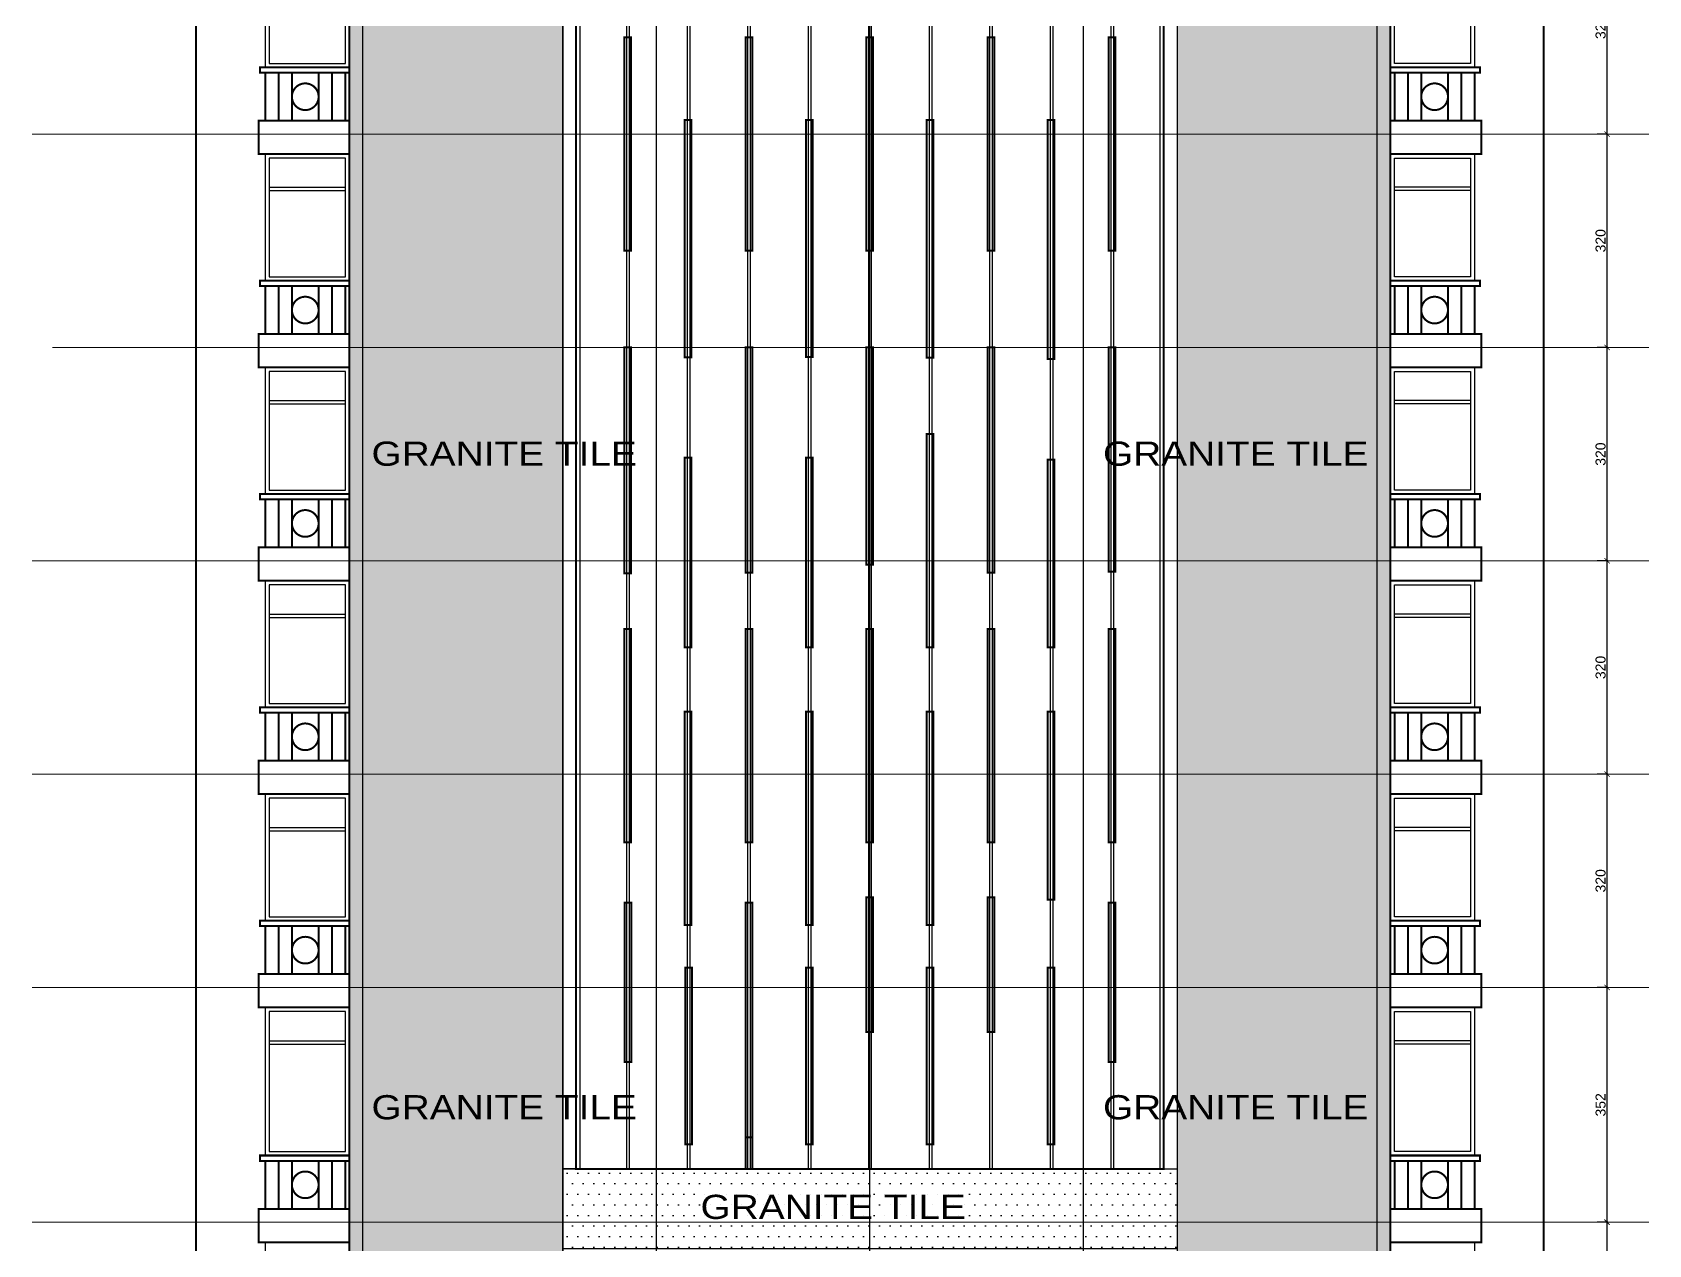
# Model space of a CAD drawing. Extents: x 250879 to 348495, y -51522 to -9360.
# Drawn here: x 306957 to 309381, y -48914 to -47096 of the extents above; entities that cross this region are included whole.
import ezdxf

# ---------------------------------------------------------------- set-up
doc = ezdxf.new("R2010")
doc.units = 0
doc.layers.get('0').update_dxf_attribs({"linetype": 'CONTINUOUS'})
doc.layers.get('DEFPOINTS').update_dxf_attribs({"color": 9, "linetype": 'CONTINUOUS'})
doc.layers.add('A-text function', color=30, linetype='CONTINUOUS', lineweight=20)
doc.layers.add('VIS', color=8, linetype='CONTINUOUS', lineweight=18)
for name, color, linetype in [('AXIS', 1, 'CONTINUOUS'), ('CURTAIN', 150, 'CONTINUOUS'), ('WALL', 7, 'CONTINUOUS')]:
    doc.layers.add(name, color=color, linetype=linetype)
doc.styles.add('ARIAL', font='BOD_CR.TTF', dxfattribs={"width": 1.2})
doc.styles.get("Standard").update_dxf_attribs({"font": 'sanss___.ttf', "height": 15})
doc.dimstyles.new('STANDARD$0', dxfattribs={"dimscale": 0, "dimtxt": 12, "dimasz": 8, "dimexe": 15, "dimexo": 0.0625, "dimgap": 2, "dimtad": 1, "dimdec": 0, "dimzin": 0, "dimdsep": 46, "dimtxsty": 'Standard', "dimblk1": 'ARCHTICK', "dimblk2": 'ARCHTICK', "dimsah": 1, "dimcen": 0.09, "dimdle": 15, "dimclrd": 3, "dimclre": 3, "dimclrt": 3, "dimazin": 0, "dimtfac": 1, "dimtdec": 0, "dimtofl": 0, "dimtmove": 1, "dimatfit": 3, "dimldrblk": 'ARCHTICK', "dimfxl": 1.0455, "dimfxlon": 1, "dimtolj": 1, "dimtzin": 0, "dimarcsym": 0})
pattern_1 = [(0, (19207.206, -20279.165), (7.9375, 15.875), [0, -15.875])]

# ---------------------------------------------------------------- blocks, each defined once
blk = doc.blocks.new('_ARCHTICK')
at = {"color": 0, "linetype": 'ByBlock', "const_width": 0.15}
blk.add_lwpolyline([(-0.5, -0.5), (0.5, 0.5)], dxfattribs=at)
blk = doc.blocks.new('*D2029')
at = {"layer": 'DEFPOINTS', "color": 0, "linetype": 'Continuous', "transparency": 16777216}
for p in [(309318.6, -48880.2), (309357.2, -48880.2), (309297.9, -49232.2)]:
    blk.add_point(p, dxfattribs=at)
at = {"layer": 'WALL', "color": 3, "linetype": 'Continuous', "lineweight": -2, "transparency": 16777216}
for p, q in [((309318.6, -49247.2), (309318.6, -48865.2)), ((309319.7, -48880.2), (309303.6, -48880.2)), ((309317.6, -49232.2), (309333.6, -49232.2))]:
    blk.add_line(p, q, dxfattribs=at)
at = {"layer": 'WALL', "color": 3, "linetype": 'Continuous', "lineweight": -2, "transparency": 16777216, "xscale": 8, "yscale": 8, "zscale": 8}
for p, rotation in [((309318.6, -48880.2), 90), ((309318.6, -49232.2), 270)]:
    blk.add_blockref('_ARCHTICK', p, dxfattribs=dict(at, rotation=rotation))
at = {"layer": 'WALL', "color": 3, "linetype": 'Continuous', "transparency": 16777216, "insert": (309308.9, -49056.2), "char_height": 15, "attachment_point": 5, "rotation": 90}
blk.add_mtext('\\A1;352', dxfattribs=at)
blk = doc.blocks.new('*D2030')
at = {"layer": 'DEFPOINTS', "color": 0, "linetype": 'Continuous', "transparency": 16777216}
for p in [(309318.6, -48528.2), (309357.2, -48528.2), (309357.2, -48880.2)]:
    blk.add_point(p, dxfattribs=at)
at = {"layer": 'WALL', "color": 3, "linetype": 'Continuous', "lineweight": -2, "transparency": 16777216}
for p, q in [((309319.7, -48528.2), (309303.6, -48528.2)), ((309318.6, -48895.2), (309318.6, -48513.2)), ((309319.7, -48880.2), (309303.6, -48880.2))]:
    blk.add_line(p, q, dxfattribs=at)
at = {"layer": 'WALL', "color": 3, "linetype": 'Continuous', "lineweight": -2, "transparency": 16777216, "xscale": 8, "yscale": 8, "zscale": 8}
for p, rotation in [((309318.6, -48528.2), 90), ((309318.6, -48880.2), 270)]:
    blk.add_blockref('_ARCHTICK', p, dxfattribs=dict(at, rotation=rotation))
at = {"layer": 'WALL', "color": 3, "linetype": 'Continuous', "transparency": 16777216, "insert": (309308.9, -48704.2), "char_height": 15, "attachment_point": 5, "rotation": 90}
blk.add_mtext('\\A1;352', dxfattribs=at)
blk = doc.blocks.new('*D2031')
at = {"layer": 'DEFPOINTS', "color": 0, "linetype": 'Continuous', "transparency": 16777216}
for p in [(309318.6, -48208.2), (309357.2, -48208.2), (309357.2, -48528.2)]:
    blk.add_point(p, dxfattribs=at)
at = {"layer": 'WALL', "color": 3, "linetype": 'Continuous', "lineweight": -2, "transparency": 16777216}
for p, q in [((309319.7, -48208.2), (309303.6, -48208.2)), ((309318.6, -48543.2), (309318.6, -48193.2)), ((309319.7, -48528.2), (309303.6, -48528.2))]:
    blk.add_line(p, q, dxfattribs=at)
at = {"layer": 'WALL', "color": 3, "linetype": 'Continuous', "lineweight": -2, "transparency": 16777216, "xscale": 8, "yscale": 8, "zscale": 8}
for p, rotation in [((309318.6, -48208.2), 90), ((309318.6, -48528.2), 270)]:
    blk.add_blockref('_ARCHTICK', p, dxfattribs=dict(at, rotation=rotation))
at = {"layer": 'WALL', "color": 3, "linetype": 'Continuous', "transparency": 16777216, "insert": (309308.9, -48368.2), "char_height": 15, "attachment_point": 5, "rotation": 90}
blk.add_mtext('\\A1;320', dxfattribs=at)
blk = doc.blocks.new('*D2032')
at = {"layer": 'DEFPOINTS', "color": 0, "linetype": 'Continuous', "transparency": 16777216}
for p in [(309318.6, -47568.2), (309357.2, -47568.2), (309357.2, -47888.2)]:
    blk.add_point(p, dxfattribs=at)
at = {"layer": 'WALL', "color": 3, "linetype": 'Continuous', "lineweight": -2, "transparency": 16777216}
for p, q in [((309318.6, -47903.2), (309318.6, -47553.2)), ((309319.7, -47568.2), (309303.6, -47568.2)), ((309319.7, -47888.2), (309303.6, -47888.2))]:
    blk.add_line(p, q, dxfattribs=at)
at = {"layer": 'WALL', "color": 3, "linetype": 'Continuous', "lineweight": -2, "transparency": 16777216, "xscale": 8, "yscale": 8, "zscale": 8}
for p, rotation in [((309318.6, -47568.2), 90), ((309318.6, -47888.2), 270)]:
    blk.add_blockref('_ARCHTICK', p, dxfattribs=dict(at, rotation=rotation))
at = {"layer": 'WALL', "color": 3, "linetype": 'Continuous', "transparency": 16777216, "insert": (309308.9, -47728.2), "char_height": 15, "attachment_point": 5, "rotation": 90}
blk.add_mtext('\\A1;320', dxfattribs=at)
blk = doc.blocks.new('*D2033')
at = {"layer": 'DEFPOINTS', "color": 0, "linetype": 'Continuous', "transparency": 16777216}
for p in [(309318.6, -47248.2), (309318.6, -47248.2), (309318.6, -47568.2)]:
    blk.add_point(p, dxfattribs=at)
at = {"layer": 'WALL', "color": 3, "linetype": 'Continuous', "lineweight": -2, "transparency": 16777216}
for p, q in [((309318.6, -47583.2), (309318.6, -47233.2)), ((309318.6, -47248.2), (309303.6, -47248.2)), ((309318.6, -47568.2), (309303.6, -47568.2))]:
    blk.add_line(p, q, dxfattribs=at)
at = {"layer": 'WALL', "color": 3, "linetype": 'Continuous', "lineweight": -2, "transparency": 16777216, "xscale": 8, "yscale": 8, "zscale": 8}
for p, rotation in [((309318.6, -47248.2), 90), ((309318.6, -47568.2), 270)]:
    blk.add_blockref('_ARCHTICK', p, dxfattribs=dict(at, rotation=rotation))
at = {"layer": 'WALL', "color": 3, "linetype": 'Continuous', "transparency": 16777216, "insert": (309308.9, -47408.2), "char_height": 15, "attachment_point": 5, "rotation": 90}
blk.add_mtext('\\A1;320', dxfattribs=at)
blk = doc.blocks.new('*D2034')
at = {"layer": 'DEFPOINTS', "color": 0, "linetype": 'Continuous', "transparency": 16777216}
for p in [(309318.6, -46928.2), (309318.6, -46928.2), (309318.6, -47248.2)]:
    blk.add_point(p, dxfattribs=at)
at = {"layer": 'WALL', "color": 3, "linetype": 'Continuous', "lineweight": -2, "transparency": 16777216}
for p, q in [((309318.6, -46928.2), (309303.6, -46928.2)), ((309318.6, -47263.2), (309318.6, -46913.2)), ((309318.6, -47248.2), (309303.6, -47248.2))]:
    blk.add_line(p, q, dxfattribs=at)
at = {"layer": 'WALL', "color": 3, "linetype": 'Continuous', "lineweight": -2, "transparency": 16777216, "xscale": 8, "yscale": 8, "zscale": 8}
for p, rotation in [((309318.6, -46928.2), 90), ((309318.6, -47248.2), 270)]:
    blk.add_blockref('_ARCHTICK', p, dxfattribs=dict(at, rotation=rotation))
at = {"layer": 'WALL', "color": 3, "linetype": 'Continuous', "transparency": 16777216, "insert": (309308.9, -47088.2), "char_height": 15, "attachment_point": 5, "rotation": 90}
blk.add_mtext('\\A1;320', dxfattribs=at)
blk = doc.blocks.new('*D2037')
at = {"layer": 'DEFPOINTS', "color": 0, "linetype": 'Continuous', "transparency": 16777216}
for p in [(309318.6, -47888.2), (309318.6, -47888.2), (309318.6, -48208.2)]:
    blk.add_point(p, dxfattribs=at)
at = {"layer": 'WALL', "color": 3, "linetype": 'Continuous', "lineweight": -2, "transparency": 16777216}
for p, q in [((309318.6, -48223.2), (309318.6, -47873.2)), ((309318.6, -47888.2), (309303.6, -47888.2)), ((309318.6, -48208.2), (309303.6, -48208.2))]:
    blk.add_line(p, q, dxfattribs=at)
at = {"layer": 'WALL', "color": 3, "linetype": 'Continuous', "lineweight": -2, "transparency": 16777216, "xscale": 8, "yscale": 8, "zscale": 8}
for p, rotation in [((309318.6, -47888.2), 90), ((309318.6, -48208.2), 270)]:
    blk.add_blockref('_ARCHTICK', p, dxfattribs=dict(at, rotation=rotation))
at = {"layer": 'WALL', "color": 3, "linetype": 'Continuous', "transparency": 16777216, "insert": (309308.9, -48048.2), "char_height": 15, "attachment_point": 5, "rotation": 90}
blk.add_mtext('\\A1;320', dxfattribs=at)

msp = doc.modelspace()

# ---------------------------------------------------------------- hatches: boundary and pattern name
at = {"layer": 'WALL', "linetype": 'Continuous'}
h = msp.add_hatch(dxfattribs=at)
h.set_pattern_fill('DOTS', color=30, scale=10, style=0)
h.set_pattern_definition(pattern_1)
h.paths.add_polyline_path([(308993.71703, -49262.17295), (307432.44435, -49262.17295), (307432.44435, -46188.17295), (308993.71703, -46188.17295)])
h.paths.add_polyline_path([(307752.44435, -46328.17295), (308673.71703, -46328.17295), (308673.71703, -49172.17295), (307752.44435, -49172.17295)], flags=16)
h = msp.add_hatch(dxfattribs=at)
h.set_pattern_fill('DOTS', color=30, scale=10, style=0)
h.set_pattern_definition(pattern_1)
h.paths.add_polyline_path([(307752.44435, -48800.17295), (308673.71703, -48800.17295), (308673.71703, -48920.17295), (307752.44435, -48920.17295)])

# ---------------------------------------------------------------- linework, layer by layer
at = {"layer": 'AXIS'}
for p, q in [((307452.44435, -50119.04656), (307452.44435, -45720.35712)), ((307892.92123, -50119.04656), (307892.92123, -45720.35712)), ((308213.08069, -50119.04656), (308213.08069, -45720.35712)), ((308533.24015, -50119.04656), (308533.24015, -45720.35712)), ((308973.71703, -50119.04656), (308973.71703, -45720.35712))]:
    msp.add_line(p, q, dxfattribs=at)
at = {"layer": 'CURTAIN', "linetype": 'Continuous'}
for p, q in [((307848.0108, -46644.17295), (307848.0108, -48800.17295)), ((307852.0108, -46644.17295), (307852.0108, -48800.17295)), ((307938.81655, -46644.17295), (307938.81655, -48800.17295)), ((307942.81655, -46644.17295), (307942.81655, -48800.17295)), ((308029.62229, -46644.17295), (308029.62229, -48800.17295)), ((308033.62229, -46644.17295), (308033.62229, -48800.17295)), ((308120.42803, -46644.17295), (308120.42803, -48800.17295)), ((308124.42803, -46644.17295), (308124.42803, -48800.17295)), ((308210.92761, -46644.17295), (308210.92761, -48800.17295)), ((308214.92761, -46644.17295), (308214.92761, -48800.17295)), ((308301.73335, -46644.17295), (308301.73335, -48800.17295)), ((308305.73335, -46644.17295), (308305.73335, -48800.17295)), ((308392.53909, -46644.17295), (308392.53909, -48800.17295)), ((308396.53909, -46644.17295), (308396.53909, -48800.17295)), ((308483.34484, -46644.17295), (308483.34484, -48800.17295)), ((308487.34484, -46644.17295), (308487.34484, -48800.17295)), ((308574.15058, -46644.17295), (308574.15058, -48800.17295)), ((308578.15058, -46644.17295), (308578.15058, -48800.17295)), ((307312.21641, -47328.01555), (307426.44435, -47328.01555)), ((307312.21641, -47333.01555), (307426.44435, -47333.01555)), ((309113.94497, -47328.01555), (308999.71703, -47328.01555)), ((309113.94497, -47333.01555), (308999.71703, -47333.01555)), ((307312.21641, -47648.01555), (307426.44435, -47648.01555)), ((307312.21641, -47653.01555), (307426.44435, -47653.01555)), ((309113.94497, -47648.01555), (308999.71703, -47648.01555)), ((309113.94497, -47653.01555), (308999.71703, -47653.01555)), ((307312.21641, -47968.01555), (307426.44435, -47968.01555)), ((307312.21641, -47973.01555), (307426.44435, -47973.01555)), ((309113.94497, -47968.01555), (308999.71703, -47968.01555)), ((309113.94497, -47973.01555), (308999.71703, -47973.01555)), ((307312.21641, -48288.01555), (307426.44435, -48288.01555)), ((309113.94497, -48288.01555), (308999.71703, -48288.01555)), ((307312.21641, -48293.01555), (307426.44435, -48293.01555)), ((309113.94497, -48293.01555), (308999.71703, -48293.01555)), ((307312.21641, -48608.01555), (307426.44435, -48608.01555)), ((307312.21641, -48613.01555), (307426.44435, -48613.01555)), ((309113.94497, -48608.01555), (308999.71703, -48608.01555)), ((309113.94497, -48613.01555), (308999.71703, -48613.01555))]:
    msp.add_line(p, q, dxfattribs=at)
msp.add_lwpolyline([(307778.44435, -48800.17295), (307778.44435, -46644.17295), (308647.71703, -46644.17295), (308647.71703, -48800.17295)], dxfattribs=at)
for points in [[(307426.44435, -46964.17295), (307312.21641, -46964.17295), (307312.21641, -47142.17295), (307426.44435, -47142.17295)], [(308999.71703, -46964.17295), (309113.94497, -46964.17295), (309113.94497, -47142.17295), (308999.71703, -47142.17295)], [(307426.44435, -47284.17295), (307312.21641, -47284.17295), (307312.21641, -47462.17295), (307426.44435, -47462.17295)], [(308999.71703, -47284.17295), (309113.94497, -47284.17295), (309113.94497, -47462.17295), (308999.71703, -47462.17295)], [(307426.44435, -47604.17295), (307312.21641, -47604.17295), (307312.21641, -47782.17295), (307426.44435, -47782.17295)], [(308999.71703, -47604.17295), (309113.94497, -47604.17295), (309113.94497, -47782.17295), (308999.71703, -47782.17295)], [(307426.44435, -47924.17295), (307312.21641, -47924.17295), (307312.21641, -48102.17295), (307426.44435, -48102.17295)], [(308999.71703, -47924.17295), (309113.94497, -47924.17295), (309113.94497, -48102.17295), (308999.71703, -48102.17295)], [(307426.44435, -48244.17295), (307312.21641, -48244.17295), (307312.21641, -48422.17295), (307426.44435, -48422.17295)], [(308999.71703, -48244.17295), (309113.94497, -48244.17295), (309113.94497, -48422.17295), (308999.71703, -48422.17295)], [(307426.44435, -48564.17295), (307312.21641, -48564.17295), (307312.21641, -48774.17295), (307426.44435, -48774.17295)], [(308999.71703, -48564.17295), (309113.94497, -48564.17295), (309113.94497, -48774.17295), (308999.71703, -48774.17295)]]:
    msp.add_lwpolyline(points, close=True, dxfattribs=at)
at = {"layer": 'VIS', "ltscale": 0.0001}
for p, q in [((307202.44435, -47554.25892), (307202.44435, -46188.17295)), ((309223.71703, -47554.25892), (309223.71703, -46188.17295)), ((306956.86383, -47248.17295), (309380.97506, -47248.17295)), ((309380.97506, -47568.17295), (306987.03387, -47568.17295)), ((306956.86383, -47888.17295), (309380.97506, -47888.17295)), ((306956.86383, -47888.17295), (309380.97506, -47888.17295)), ((306956.86383, -48208.17295), (309380.97506, -48208.17295)), ((306956.86383, -48528.17295), (309380.97506, -48528.17295)), ((306956.86383, -48880.17295), (309380.97506, -48880.17295))]:
    msp.add_line(p, q, dxfattribs=at)
at = {"layer": 'WALL', "color": 30, "linetype": 'Continuous'}
for p, q in [((307752.44435, -46188.17295), (307752.44435, -49262.17295)), ((308673.71703, -46188.17295), (308673.71703, -49262.17295))]:
    msp.add_line(p, q, dxfattribs=at)
at = {"layer": 'WALL', "linetype": 'Continuous'}
for p, q in [((307432.44435, -47278.17295), (307306.21641, -47278.17295)), ((308993.71703, -47278.17295), (309119.94497, -47278.17295)), ((307432.44435, -47598.17295), (307306.21641, -47598.17295)), ((308993.71703, -47598.17295), (309119.94497, -47598.17295)), ((307432.44435, -47918.17295), (307306.21641, -47918.17295)), ((308993.71703, -47918.17295), (309119.94497, -47918.17295)), ((307432.44435, -48238.17295), (307306.21641, -48238.17295)), ((308993.71703, -48238.17295), (309119.94497, -48238.17295)), ((307432.44435, -48558.17295), (307306.21641, -48558.17295)), ((308993.71703, -48558.17295), (309119.94497, -48558.17295)), ((307772.44435, -48800.17295), (307752.44435, -48800.17295)), ((307432.44435, -48910.17295), (307306.21641, -48910.17295)), ((308993.71703, -48910.17295), (309119.94497, -48910.17295))]:
    msp.add_line(p, q, dxfattribs=at)
at = {"layer": 'WALL', "linetype": 'Continuous', "const_width": 3}
for points in [[(307437.60894, -46188.17295), (307202.44435, -46188.17295), (307202.44435, -49262.17295), (307437.60894, -49262.17295)], [(308213.08069, -46188.17295), (307432.44435, -46188.17295), (307432.44435, -49262.17295), (308213.08069, -49262.17295)], [(308213.08069, -46188.17295), (308993.71703, -46188.17295), (308993.71703, -49262.17295), (308213.08069, -49262.17295)], [(308988.55245, -46188.17295), (309223.71703, -46188.17295), (309223.71703, -49262.17295), (308988.55245, -49262.17295)], [(308653.71703, -46638.17295), (308653.71703, -48800.17295), (307772.44435, -48800.17295), (307772.44435, -46638.17295)], [(307854.90848, -47102.97773), (307854.90848, -47422.97773), (307844.90848, -47422.97773), (307844.90848, -47102.97773), (307854.90848, -47102.97773)], [(308036.51997, -47102.97773), (308036.51997, -47422.97773), (308026.51997, -47422.97773), (308026.51997, -47102.97773), (308036.51997, -47102.97773)], [(308217.82528, -47102.97773), (308217.82528, -47422.97773), (308207.82528, -47422.97773), (308207.82528, -47102.97773), (308217.82528, -47102.97773)], [(308399.43677, -47102.97773), (308399.43677, -47422.97773), (308389.43677, -47422.97773), (308389.43677, -47102.97773), (308399.43677, -47102.97773)], [(308581.04826, -47102.97773), (308581.04826, -47422.97773), (308571.04826, -47422.97773), (308571.04826, -47102.97773), (308581.04826, -47102.97773)], [(307306.21641, -47148.17295), (307432.44435, -47148.17295)], [(309119.94497, -47148.17295), (308993.71703, -47148.17295)], [(307306.21641, -47156.17295), (307306.21641, -47228.17295)], [(307306.21641, -47228.17295), (307306.21641, -47156.17295)], [(307306.21641, -47156.17295), (307306.21641, -47228.17295)], [(307306.21641, -47156.17295), (307306.21641, -47228.17295)], [(307306.21641, -47156.17295), (307432.44435, -47156.17295)], [(309119.94497, -47156.17295), (308993.71703, -47156.17295)], [(309119.94497, -47156.17295), (309119.94497, -47228.17295)], [(309119.94497, -47228.17295), (309119.94497, -47156.17295)], [(309119.94497, -47156.17295), (309119.94497, -47228.17295)], [(309119.94497, -47156.17295), (309119.94497, -47228.17295)], [(307306.21641, -47278.17295), (307296.21641, -47278.17295), (307296.21641, -47228.17295), (307432.44435, -47228.17295)], [(307945.32711, -47226.97773), (307945.32711, -47582.81734), (307935.32711, -47582.81734), (307935.32711, -47226.97773), (307945.32711, -47226.97773)], [(308126.9386, -47226.97773), (308126.9386, -47582.77715), (308116.9386, -47582.77715), (308116.9386, -47226.97773), (308126.9386, -47226.97773)], [(308308.24392, -47226.97773), (308308.24392, -47583.61713), (308298.24392, -47583.61713), (308298.24392, -47226.97773), (308308.24392, -47226.97773)], [(308489.8554, -47226.97773), (308489.8554, -47585.62723), (308479.8554, -47585.62723), (308479.8554, -47226.97773), (308489.8554, -47226.97773)], [(309119.94497, -47278.17295), (309129.94497, -47278.17295), (309129.94497, -47228.17295), (308993.71703, -47228.17295)], [(307432.44435, -47278.17295), (307296.21641, -47278.17295)], [(308993.71703, -47278.17295), (309129.94497, -47278.17295)], [(307306.21641, -47468.17295), (307432.44435, -47468.17295)], [(307306.21641, -47476.17295), (307306.21641, -47548.17295)], [(307306.21641, -47548.17295), (307306.21641, -47476.17295)], [(307306.21641, -47476.17295), (307306.21641, -47548.17295)], [(307306.21641, -47476.17295), (307306.21641, -47548.17295)], [(307306.21641, -47476.17295), (307432.44435, -47476.17295)], [(309119.94497, -47468.17295), (308993.71703, -47468.17295)], [(309119.94497, -47476.17295), (308993.71703, -47476.17295)], [(309119.94497, -47476.17295), (309119.94497, -47548.17295)], [(309119.94497, -47548.17295), (309119.94497, -47476.17295)], [(309119.94497, -47476.17295), (309119.94497, -47548.17295)], [(309119.94497, -47476.17295), (309119.94497, -47548.17295)], [(307306.21641, -47598.17295), (307296.21641, -47598.17295), (307296.21641, -47548.17295), (307432.44435, -47548.17295)], [(309119.94497, -47598.17295), (309129.94497, -47598.17295), (309129.94497, -47548.17295), (308993.71703, -47548.17295)], [(307854.90848, -47568.17295), (307854.90848, -47906.9012), (307844.90848, -47906.9012), (307844.90848, -47568.17295), (307854.90848, -47568.17295)], [(308036.51997, -47568.17295), (308036.51997, -47906.06122), (308026.51997, -47906.06122), (308026.51997, -47568.17295), (308036.51997, -47568.17295)], [(308217.82528, -47568.17295), (308217.82528, -47893.79507), (308207.82528, -47893.79507), (308207.82528, -47568.17295), (308217.82528, -47568.17295)], [(308399.43677, -47568.17295), (308399.43677, -47906.08533), (308389.43677, -47906.08533), (308389.43677, -47568.17295), (308399.43677, -47568.17295)], [(308581.04826, -47568.17295), (308581.04826, -47904.26987), (308571.04826, -47904.26987), (308571.04826, -47568.17295), (308581.04826, -47568.17295)], [(307432.44435, -47598.17295), (307296.21641, -47598.17295)], [(308993.71703, -47598.17295), (309129.94497, -47598.17295)], [(308308.24392, -47697.79507), (308308.24392, -48017.79507), (308298.24392, -48017.79507), (308298.24392, -47697.79507), (308308.24392, -47697.79507)], [(307945.32711, -47733.63468), (307945.32711, -48017.79507), (307935.32711, -48017.79507), (307935.32711, -47733.63468), (307945.32711, -47733.63468)], [(308126.9386, -47733.59449), (308126.9386, -48017.79507), (308116.9386, -48017.79507), (308116.9386, -47733.59449), (308126.9386, -47733.59449)], [(308489.8554, -47736.44457), (308489.8554, -48017.79507), (308479.8554, -48017.79507), (308479.8554, -47736.44457), (308489.8554, -47736.44457)], [(307306.21641, -47788.17295), (307432.44435, -47788.17295)], [(307306.21641, -47796.17295), (307306.21641, -47868.17295)], [(307306.21641, -47868.17295), (307306.21641, -47796.17295)], [(307306.21641, -47796.17295), (307306.21641, -47868.17295)], [(307306.21641, -47796.17295), (307306.21641, -47868.17295)], [(307306.21641, -47796.17295), (307432.44435, -47796.17295)], [(309119.94497, -47788.17295), (308993.71703, -47788.17295)], [(309119.94497, -47796.17295), (308993.71703, -47796.17295)], [(309119.94497, -47796.17295), (309119.94497, -47868.17295)], [(309119.94497, -47868.17295), (309119.94497, -47796.17295)], [(309119.94497, -47796.17295), (309119.94497, -47868.17295)], [(309119.94497, -47796.17295), (309119.94497, -47868.17295)], [(307306.21641, -47918.17295), (307296.21641, -47918.17295), (307296.21641, -47868.17295), (307432.44435, -47868.17295)], [(309119.94497, -47918.17295), (309129.94497, -47918.17295), (309129.94497, -47868.17295), (308993.71703, -47868.17295)], [(307432.44435, -47918.17295), (307296.21641, -47918.17295)], [(308993.71703, -47918.17295), (309129.94497, -47918.17295)], [(307854.90848, -47990.26387), (307854.90848, -48310.26387), (307844.90848, -48310.26387), (307844.90848, -47990.26387), (307854.90848, -47990.26387)], [(308036.51997, -47990.26387), (308036.51997, -48310.26387), (308026.51997, -48310.26387), (308026.51997, -47990.26387), (308036.51997, -47990.26387)], [(308217.82528, -47990.26387), (308217.82528, -48310.26387), (308207.82528, -48310.26387), (308207.82528, -47990.26387), (308217.82528, -47990.26387)], [(308399.43677, -47990.26387), (308399.43677, -48310.26387), (308389.43677, -48310.26387), (308389.43677, -47990.26387), (308399.43677, -47990.26387)], [(308581.04826, -47990.26387), (308581.04826, -48310.26387), (308571.04826, -48310.26387), (308571.04826, -47990.26387), (308581.04826, -47990.26387)], [(307306.21641, -48108.17295), (307432.44435, -48108.17295)], [(307306.21641, -48116.17295), (307306.21641, -48188.17295)], [(307306.21641, -48188.17295), (307306.21641, -48116.17295)], [(307306.21641, -48116.17295), (307306.21641, -48188.17295)], [(307306.21641, -48116.17295), (307306.21641, -48188.17295)], [(307306.21641, -48116.17295), (307432.44435, -48116.17295)], [(307945.32711, -48114.26387), (307945.32711, -48434.26387), (307935.32711, -48434.26387), (307935.32711, -48114.26387), (307945.32711, -48114.26387)], [(308126.9386, -48114.26387), (308126.9386, -48434.26387), (308116.9386, -48434.26387), (308116.9386, -48114.26387), (308126.9386, -48114.26387)], [(308308.24392, -48114.26387), (308308.24392, -48434.26387), (308298.24392, -48434.26387), (308298.24392, -48114.26387), (308308.24392, -48114.26387)], [(308489.8554, -48114.26387), (308489.8554, -48396.26488), (308479.8554, -48396.26488), (308479.8554, -48114.26387), (308489.8554, -48114.26387)], [(309119.94497, -48108.17295), (308993.71703, -48108.17295)], [(309119.94497, -48116.17295), (308993.71703, -48116.17295)], [(309119.94497, -48116.17295), (309119.94497, -48188.17295)], [(309119.94497, -48188.17295), (309119.94497, -48116.17295)], [(309119.94497, -48116.17295), (309119.94497, -48188.17295)], [(309119.94497, -48116.17295), (309119.94497, -48188.17295)], [(307306.21641, -48238.17295), (307296.21641, -48238.17295), (307296.21641, -48188.17295), (307432.44435, -48188.17295)], [(309119.94497, -48238.17295), (309129.94497, -48238.17295), (309129.94497, -48188.17295), (308993.71703, -48188.17295)], [(307432.44435, -48238.17295), (307296.21641, -48238.17295)], [(308993.71703, -48238.17295), (309129.94497, -48238.17295)], [(307845.11313, -48400.9685), (307845.11313, -48640.15168), (307855.11313, -48640.15168), (307855.11313, -48400.9685), (307845.11313, -48400.9685)], [(308036.51997, -48400.9685), (308036.51997, -48752.9685), (308026.51997, -48752.9685), (308026.51997, -48400.9685), (308036.51997, -48400.9685)], [(308217.82528, -48393.00216), (308217.82528, -48595.07743), (308207.82528, -48595.07743), (308207.82528, -48393.00216), (308217.82528, -48393.00216)], [(308399.43677, -48393.00216), (308399.43677, -48595.07743), (308389.43677, -48595.07743), (308389.43677, -48393.00216), (308399.43677, -48393.00216)], [(308581.04826, -48400.9685), (308581.04826, -48640.15168), (308571.04826, -48640.15168), (308571.04826, -48400.9685), (308581.04826, -48400.9685)], [(307306.21641, -48428.17295), (307432.44435, -48428.17295)], [(309119.94497, -48428.17295), (308993.71703, -48428.17295)], [(307306.21641, -48436.17295), (307306.21641, -48508.17295)], [(307306.21641, -48508.17295), (307306.21641, -48436.17295)], [(307306.21641, -48436.17295), (307306.21641, -48508.17295)], [(307306.21641, -48436.17295), (307306.21641, -48508.17295)], [(307306.21641, -48436.17295), (307432.44435, -48436.17295)], [(309119.94497, -48436.17295), (308993.71703, -48436.17295)], [(309119.94497, -48436.17295), (309119.94497, -48508.17295)], [(309119.94497, -48508.17295), (309119.94497, -48436.17295)], [(309119.94497, -48436.17295), (309119.94497, -48508.17295)], [(309119.94497, -48436.17295), (309119.94497, -48508.17295)], [(307936.30598, -48498.44157), (307936.30598, -48763.41129), (307946.30598, -48763.41129), (307946.30598, -48498.44157), (307936.30598, -48498.44157)], [(308126.9386, -48498.44157), (308126.9386, -48763.41129), (308116.9386, -48763.41129), (308116.9386, -48498.44157), (308126.9386, -48498.44157)], [(308308.24392, -48498.44157), (308308.24392, -48763.41129), (308298.24392, -48763.41129), (308298.24392, -48498.44157), (308308.24392, -48498.44157)], [(308489.8554, -48498.44157), (308489.8554, -48763.41129), (308479.8554, -48763.41129), (308479.8554, -48498.44157), (308489.8554, -48498.44157)], [(307306.21641, -48558.17295), (307296.21641, -48558.17295), (307296.21641, -48508.17295), (307432.44435, -48508.17295)], [(309119.94497, -48558.17295), (309129.94497, -48558.17295), (309129.94497, -48508.17295), (308993.71703, -48508.17295)], [(307432.44435, -48558.17295), (307296.21641, -48558.17295)], [(307432.44435, -48558.17295), (307296.21641, -48558.17295)], [(308993.71703, -48558.17295), (309129.94497, -48558.17295)], [(308993.71703, -48558.17295), (309129.94497, -48558.17295)], [(307845.11313, -48640.15168), (307845.11313, -48640.15168)], [(307855.11313, -48640.15168), (307855.11313, -48640.15168), (307845.11313, -48640.15168)], [(308571.04826, -48640.15168), (308571.04826, -48640.15168), (308581.04826, -48640.15168)], [(308581.04826, -48640.15168), (308581.04826, -48640.15168)], [(308026.51997, -48800.17295), (308026.51997, -48752.9685), (308036.51997, -48752.9685)], [(308036.51997, -48752.9685), (308036.51997, -48800.17295)], [(307306.21641, -48780.17295), (307432.44435, -48780.17295)], [(307306.21641, -48788.17295), (307306.21641, -48860.17295)], [(307306.21641, -48860.17295), (307306.21641, -48788.17295)], [(307306.21641, -48788.17295), (307306.21641, -48860.17295)], [(307306.21641, -48788.17295), (307306.21641, -48860.17295)], [(307306.21641, -48788.17295), (307432.44435, -48788.17295)], [(309119.94497, -48780.17295), (308993.71703, -48780.17295)], [(309119.94497, -48788.17295), (308993.71703, -48788.17295)], [(309119.94497, -48788.17295), (309119.94497, -48860.17295)], [(309119.94497, -48860.17295), (309119.94497, -48788.17295)], [(309119.94497, -48788.17295), (309119.94497, -48860.17295)], [(309119.94497, -48788.17295), (309119.94497, -48860.17295)], [(307306.21641, -48910.17295), (307296.21641, -48910.17295), (307296.21641, -48860.17295), (307432.44435, -48860.17295)], [(309119.94497, -48910.17295), (309129.94497, -48910.17295), (309129.94497, -48860.17295), (308993.71703, -48860.17295)], [(307432.44435, -48910.17295), (307296.21641, -48910.17295)], [(307432.44435, -48910.17295), (307296.21641, -48910.17295)], [(308993.71703, -48910.17295), (309129.94497, -48910.17295)], [(308993.71703, -48910.17295), (309129.94497, -48910.17295)]]:
    msp.add_lwpolyline(points, dxfattribs=at)
at = {"layer": 'WALL', "linetype": 'Continuous'}
for points in [[(307432.44435, -46188.17295), (308993.71703, -46188.17295), (308993.71703, -49262.17295), (307432.44435, -49262.17295)], [(308993.71703, -49262.17295), (307432.44435, -49262.17295), (307432.44435, -46188.17295), (308993.71703, -46188.17295)], [(308653.71703, -46638.17295), (307772.44435, -46638.17295), (307772.44435, -48800.17295), (308653.71703, -48800.17295)], [(307432.44435, -46958.17295), (307306.21641, -46958.17295), (307306.21641, -47148.17295), (307432.44435, -47148.17295)], [(308993.71703, -46958.17295), (309119.94497, -46958.17295), (309119.94497, -47148.17295), (308993.71703, -47148.17295)], [(307298.21641, -47148.17295), (307432.44435, -47148.17295), (307432.44435, -47156.17295), (307298.21641, -47156.17295)], [(309127.94497, -47148.17295), (308993.71703, -47148.17295), (308993.71703, -47156.17295), (309127.94497, -47156.17295)], [(307432.44435, -47228.17295), (307296.21641, -47228.17295), (307296.21641, -47278.17295), (307432.44435, -47278.17295)], [(308993.71703, -47228.17295), (309129.94497, -47228.17295), (309129.94497, -47278.17295), (308993.71703, -47278.17295)], [(307432.44435, -47278.17295), (307306.21641, -47278.17295), (307306.21641, -47468.17295), (307432.44435, -47468.17295)], [(308993.71703, -47278.17295), (309119.94497, -47278.17295), (309119.94497, -47468.17295), (308993.71703, -47468.17295)], [(307298.21641, -47468.17295), (307432.44435, -47468.17295), (307432.44435, -47476.17295), (307298.21641, -47476.17295)], [(309127.94497, -47468.17295), (308993.71703, -47468.17295), (308993.71703, -47476.17295), (309127.94497, -47476.17295)], [(307432.44435, -47548.17295), (307296.21641, -47548.17295), (307296.21641, -47598.17295), (307432.44435, -47598.17295)], [(308993.71703, -47548.17295), (309129.94497, -47548.17295), (309129.94497, -47598.17295), (308993.71703, -47598.17295)], [(307432.44435, -47598.17295), (307306.21641, -47598.17295), (307306.21641, -47788.17295), (307432.44435, -47788.17295)], [(308993.71703, -47598.17295), (309119.94497, -47598.17295), (309119.94497, -47788.17295), (308993.71703, -47788.17295)], [(307298.21641, -47788.17295), (307432.44435, -47788.17295), (307432.44435, -47796.17295), (307298.21641, -47796.17295)], [(309127.94497, -47788.17295), (308993.71703, -47788.17295), (308993.71703, -47796.17295), (309127.94497, -47796.17295)], [(307432.44435, -47868.17295), (307296.21641, -47868.17295), (307296.21641, -47918.17295), (307432.44435, -47918.17295)], [(308993.71703, -47868.17295), (309129.94497, -47868.17295), (309129.94497, -47918.17295), (308993.71703, -47918.17295)], [(307432.44435, -47918.17295), (307306.21641, -47918.17295), (307306.21641, -48108.17295), (307432.44435, -48108.17295)], [(308993.71703, -47918.17295), (309119.94497, -47918.17295), (309119.94497, -48108.17295), (308993.71703, -48108.17295)], [(307298.21641, -48108.17295), (307432.44435, -48108.17295), (307432.44435, -48116.17295), (307298.21641, -48116.17295)], [(309127.94497, -48108.17295), (308993.71703, -48108.17295), (308993.71703, -48116.17295), (309127.94497, -48116.17295)], [(307432.44435, -48188.17295), (307296.21641, -48188.17295), (307296.21641, -48238.17295), (307432.44435, -48238.17295)], [(308993.71703, -48188.17295), (309129.94497, -48188.17295), (309129.94497, -48238.17295), (308993.71703, -48238.17295)], [(307432.44435, -48238.17295), (307306.21641, -48238.17295), (307306.21641, -48428.17295), (307432.44435, -48428.17295)], [(308993.71703, -48238.17295), (309119.94497, -48238.17295), (309119.94497, -48428.17295), (308993.71703, -48428.17295)], [(307298.21641, -48428.17295), (307432.44435, -48428.17295), (307432.44435, -48436.17295), (307298.21641, -48436.17295)], [(309127.94497, -48428.17295), (308993.71703, -48428.17295), (308993.71703, -48436.17295), (309127.94497, -48436.17295)], [(307432.44435, -48508.17295), (307296.21641, -48508.17295), (307296.21641, -48558.17295), (307432.44435, -48558.17295)], [(308993.71703, -48508.17295), (309129.94497, -48508.17295), (309129.94497, -48558.17295), (308993.71703, -48558.17295)], [(307432.44435, -48558.17295), (307306.21641, -48558.17295), (307306.21641, -48780.17295), (307432.44435, -48780.17295)], [(308993.71703, -48558.17295), (309119.94497, -48558.17295), (309119.94497, -48780.17295), (308993.71703, -48780.17295)], [(307298.21641, -48780.17295), (307432.44435, -48780.17295), (307432.44435, -48788.17295), (307298.21641, -48788.17295)], [(309127.94497, -48780.17295), (308993.71703, -48780.17295), (308993.71703, -48788.17295), (309127.94497, -48788.17295)], [(307752.44435, -48800.17295), (308673.71703, -48800.17295), (308673.71703, -48920.17295), (307752.44435, -48920.17295)], [(307432.44435, -48860.17295), (307296.21641, -48860.17295), (307296.21641, -48910.17295), (307432.44435, -48910.17295)], [(308993.71703, -48860.17295), (309129.94497, -48860.17295), (309129.94497, -48910.17295), (308993.71703, -48910.17295)], [(307432.44435, -48910.17295), (307306.21641, -48910.17295), (307306.21641, -49132.17295), (307432.44435, -49132.17295)], [(308993.71703, -48910.17295), (309119.94497, -48910.17295), (309119.94497, -49132.17295), (308993.71703, -49132.17295)]]:
    msp.add_lwpolyline(points, close=True, dxfattribs=at)
at = {"layer": 'WALL', "color": 30, "linetype": 'Continuous'}
for points in [[(307752.44435, -46188.17295), (308673.71703, -46188.17295), (308673.71703, -49262.17295), (307752.44435, -49262.17295)], [(307752.44435, -46328.17295), (308673.71703, -46328.17295), (308673.71703, -49172.17295), (307752.44435, -49172.17295)]]:
    msp.add_lwpolyline(points, close=True, dxfattribs=at)
at = {"layer": 'WALL', "color": 30, "linetype": 'Continuous', "const_width": 3}
for points in [[(307306.21641, -47148.17295), (307298.21641, -47148.17295), (307298.21641, -47156.17295), (307432.44435, -47156.17295)], [(307432.44435, -47148.17295), (307298.21641, -47148.17295)], [(309119.94497, -47148.17295), (309127.94497, -47148.17295), (309127.94497, -47156.17295), (308993.71703, -47156.17295)], [(308993.71703, -47148.17295), (309127.94497, -47148.17295)], [(307306.21641, -47228.17295), (307306.21641, -47156.17295)], [(307326.21641, -47156.17295), (307326.21641, -47228.17295)], [(307346.21641, -47156.17295), (307346.21641, -47228.17295)], [(307346.21641, -47156.17295), (307346.21641, -47228.17295)], [(307386.21641, -47156.17295), (307386.21641, -47228.17295)], [(307406.21641, -47156.17295), (307406.21641, -47228.17295)], [(307426.21641, -47156.17295), (307426.21641, -47228.17295)], [(308999.94497, -47156.17295), (308999.94497, -47228.17295)], [(309019.94497, -47156.17295), (309019.94497, -47228.17295)], [(309039.94497, -47156.17295), (309039.94497, -47228.17295)], [(309079.94497, -47156.17295), (309079.94497, -47228.17295)], [(309079.94497, -47156.17295), (309079.94497, -47228.17295)], [(309099.94497, -47156.17295), (309099.94497, -47228.17295)], [(309119.94497, -47228.17295), (309119.94497, -47156.17295)], [(307306.21641, -47468.17295), (307298.21641, -47468.17295), (307298.21641, -47476.17295), (307432.44435, -47476.17295)], [(307432.44435, -47468.17295), (307298.21641, -47468.17295)], [(307306.21641, -47548.17295), (307306.21641, -47476.17295)], [(307326.21641, -47476.17295), (307326.21641, -47548.17295)], [(307346.21641, -47476.17295), (307346.21641, -47548.17295)], [(307346.21641, -47476.17295), (307346.21641, -47548.17295)], [(307386.21641, -47476.17295), (307386.21641, -47548.17295)], [(307406.21641, -47476.17295), (307406.21641, -47548.17295)], [(307426.21641, -47476.17295), (307426.21641, -47548.17295)], [(309119.94497, -47468.17295), (309127.94497, -47468.17295), (309127.94497, -47476.17295), (308993.71703, -47476.17295)], [(308993.71703, -47468.17295), (309127.94497, -47468.17295)], [(308999.94497, -47476.17295), (308999.94497, -47548.17295)], [(309019.94497, -47476.17295), (309019.94497, -47548.17295)], [(309039.94497, -47476.17295), (309039.94497, -47548.17295)], [(309079.94497, -47476.17295), (309079.94497, -47548.17295)], [(309079.94497, -47476.17295), (309079.94497, -47548.17295)], [(309099.94497, -47476.17295), (309099.94497, -47548.17295)], [(309119.94497, -47548.17295), (309119.94497, -47476.17295)], [(307306.21641, -47788.17295), (307298.21641, -47788.17295), (307298.21641, -47796.17295), (307432.44435, -47796.17295)], [(307432.44435, -47788.17295), (307298.21641, -47788.17295)], [(307306.21641, -47868.17295), (307306.21641, -47796.17295)], [(307326.21641, -47796.17295), (307326.21641, -47868.17295)], [(307346.21641, -47796.17295), (307346.21641, -47868.17295)], [(307346.21641, -47796.17295), (307346.21641, -47868.17295)], [(307386.21641, -47796.17295), (307386.21641, -47868.17295)], [(307406.21641, -47796.17295), (307406.21641, -47868.17295)], [(307426.21641, -47796.17295), (307426.21641, -47868.17295)], [(309119.94497, -47788.17295), (309127.94497, -47788.17295), (309127.94497, -47796.17295), (308993.71703, -47796.17295)], [(308993.71703, -47788.17295), (309127.94497, -47788.17295)], [(308999.94497, -47796.17295), (308999.94497, -47868.17295)], [(309019.94497, -47796.17295), (309019.94497, -47868.17295)], [(309039.94497, -47796.17295), (309039.94497, -47868.17295)], [(309079.94497, -47796.17295), (309079.94497, -47868.17295)], [(309079.94497, -47796.17295), (309079.94497, -47868.17295)], [(309099.94497, -47796.17295), (309099.94497, -47868.17295)], [(309119.94497, -47868.17295), (309119.94497, -47796.17295)], [(307306.21641, -48108.17295), (307298.21641, -48108.17295), (307298.21641, -48116.17295), (307432.44435, -48116.17295)], [(307432.44435, -48108.17295), (307298.21641, -48108.17295)], [(307306.21641, -48188.17295), (307306.21641, -48116.17295)], [(307326.21641, -48116.17295), (307326.21641, -48188.17295)], [(307346.21641, -48116.17295), (307346.21641, -48188.17295)], [(307346.21641, -48116.17295), (307346.21641, -48188.17295)], [(307386.21641, -48116.17295), (307386.21641, -48188.17295)], [(307406.21641, -48116.17295), (307406.21641, -48188.17295)], [(307426.21641, -48116.17295), (307426.21641, -48188.17295)], [(309119.94497, -48108.17295), (309127.94497, -48108.17295), (309127.94497, -48116.17295), (308993.71703, -48116.17295)], [(308993.71703, -48108.17295), (309127.94497, -48108.17295)], [(308999.94497, -48116.17295), (308999.94497, -48188.17295)], [(309019.94497, -48116.17295), (309019.94497, -48188.17295)], [(309039.94497, -48116.17295), (309039.94497, -48188.17295)], [(309079.94497, -48116.17295), (309079.94497, -48188.17295)], [(309079.94497, -48116.17295), (309079.94497, -48188.17295)], [(309099.94497, -48116.17295), (309099.94497, -48188.17295)], [(309119.94497, -48188.17295), (309119.94497, -48116.17295)], [(307306.21641, -48428.17295), (307298.21641, -48428.17295), (307298.21641, -48436.17295), (307432.44435, -48436.17295)], [(307432.44435, -48428.17295), (307298.21641, -48428.17295)], [(309119.94497, -48428.17295), (309127.94497, -48428.17295), (309127.94497, -48436.17295), (308993.71703, -48436.17295)], [(308993.71703, -48428.17295), (309127.94497, -48428.17295)], [(307306.21641, -48508.17295), (307306.21641, -48436.17295)], [(307326.21641, -48436.17295), (307326.21641, -48508.17295)], [(307346.21641, -48436.17295), (307346.21641, -48508.17295)], [(307346.21641, -48436.17295), (307346.21641, -48508.17295)], [(307386.21641, -48436.17295), (307386.21641, -48508.17295)], [(307406.21641, -48436.17295), (307406.21641, -48508.17295)], [(307426.21641, -48436.17295), (307426.21641, -48508.17295)], [(308999.94497, -48436.17295), (308999.94497, -48508.17295)], [(309019.94497, -48436.17295), (309019.94497, -48508.17295)], [(309039.94497, -48436.17295), (309039.94497, -48508.17295)], [(309079.94497, -48436.17295), (309079.94497, -48508.17295)], [(309079.94497, -48436.17295), (309079.94497, -48508.17295)], [(309099.94497, -48436.17295), (309099.94497, -48508.17295)], [(309119.94497, -48508.17295), (309119.94497, -48436.17295)], [(307306.21641, -48780.17295), (307298.21641, -48780.17295), (307298.21641, -48788.17295), (307432.44435, -48788.17295)], [(307432.44435, -48780.17295), (307298.21641, -48780.17295)], [(307306.21641, -48860.17295), (307306.21641, -48788.17295)], [(307326.21641, -48788.17295), (307326.21641, -48860.17295)], [(307346.21641, -48788.17295), (307346.21641, -48860.17295)], [(307346.21641, -48788.17295), (307346.21641, -48860.17295)], [(307386.21641, -48788.17295), (307386.21641, -48860.17295)], [(307406.21641, -48788.17295), (307406.21641, -48860.17295)], [(307426.21641, -48788.17295), (307426.21641, -48860.17295)], [(309119.94497, -48780.17295), (309127.94497, -48780.17295), (309127.94497, -48788.17295), (308993.71703, -48788.17295)], [(308993.71703, -48780.17295), (309127.94497, -48780.17295)], [(308999.94497, -48788.17295), (308999.94497, -48860.17295)], [(309019.94497, -48788.17295), (309019.94497, -48860.17295)], [(309039.94497, -48788.17295), (309039.94497, -48860.17295)], [(309079.94497, -48788.17295), (309079.94497, -48860.17295)], [(309079.94497, -48788.17295), (309079.94497, -48860.17295)], [(309099.94497, -48788.17295), (309099.94497, -48860.17295)], [(309119.94497, -48860.17295), (309119.94497, -48788.17295)]]:
    msp.add_lwpolyline(points, dxfattribs=at)
for points in [[(307366.21641, -47212.17295, -1), (307366.21641, -47172.17295, -1), (307366.21641, -47212.17295, -1)], [(309059.94497, -47212.17295, 1), (309059.94497, -47172.17295, 1), (309059.94497, -47212.17295, 1)], [(307366.21641, -47532.17295, -1), (307366.21641, -47492.17295, -1), (307366.21641, -47532.17295, -1)], [(309059.94497, -47532.17295, 1), (309059.94497, -47492.17295, 1), (309059.94497, -47532.17295, 1)], [(307366.21641, -47852.17295, -1), (307366.21641, -47812.17295, -1), (307366.21641, -47852.17295, -1)], [(309059.94497, -47852.17295, 1), (309059.94497, -47812.17295, 1), (309059.94497, -47852.17295, 1)], [(307366.21641, -48172.17295, -1), (307366.21641, -48132.17295, -1), (307366.21641, -48172.17295, -1)], [(309059.94497, -48172.17295, 1), (309059.94497, -48132.17295, 1), (309059.94497, -48172.17295, 1)], [(307366.21641, -48492.17295, -1), (307366.21641, -48452.17295, -1), (307366.21641, -48492.17295, -1)], [(309059.94497, -48492.17295, 1), (309059.94497, -48452.17295, 1), (309059.94497, -48492.17295, 1)], [(307366.21641, -48844.17295, -1), (307366.21641, -48804.17295, -1), (307366.21641, -48844.17295, -1)], [(309059.94497, -48844.17295, 1), (309059.94497, -48804.17295, 1), (309059.94497, -48844.17295, 1)]]:
    msp.add_lwpolyline(points, format="xyb", dxfattribs=at)
at = {"layer": 'WALL', "linetype": 'Continuous'}
for points in [[(307432.44435, -47228.17295), (307296.21641, -47228.17295), (307296.21641, -47278.17295), (307432.44435, -47278.17295)], [(308993.71703, -47228.17295), (309129.94497, -47228.17295), (309129.94497, -47278.17295), (308993.71703, -47278.17295)], [(307432.44435, -47548.17295), (307296.21641, -47548.17295), (307296.21641, -47598.17295), (307432.44435, -47598.17295)], [(308993.71703, -47548.17295), (309129.94497, -47548.17295), (309129.94497, -47598.17295), (308993.71703, -47598.17295)], [(307432.44435, -47868.17295), (307296.21641, -47868.17295), (307296.21641, -47918.17295), (307432.44435, -47918.17295)], [(308993.71703, -47868.17295), (309129.94497, -47868.17295), (309129.94497, -47918.17295), (308993.71703, -47918.17295)], [(307432.44435, -48188.17295), (307296.21641, -48188.17295), (307296.21641, -48238.17295), (307432.44435, -48238.17295)], [(308993.71703, -48188.17295), (309129.94497, -48188.17295), (309129.94497, -48238.17295), (308993.71703, -48238.17295)], [(307432.44435, -48508.17295), (307296.21641, -48508.17295), (307296.21641, -48558.17295), (307432.44435, -48558.17295)], [(308993.71703, -48508.17295), (309129.94497, -48508.17295), (309129.94497, -48558.17295), (308993.71703, -48558.17295)], [(307432.44435, -48860.17295), (307296.21641, -48860.17295), (307296.21641, -48910.17295), (307432.44435, -48910.17295)], [(308993.71703, -48860.17295), (309129.94497, -48860.17295), (309129.94497, -48910.17295), (308993.71703, -48910.17295)]]:
    msp.add_lwpolyline(points, dxfattribs=at)
at = {"layer": 'WALL', "color": 30, "linetype": 'Continuous'}
for centre in [(307366.21641, -47192.17295), (309059.94497, -47192.17295), (307366.21641, -47512.17295), (309059.94497, -47512.17295), (307366.21641, -47832.17295), (309059.94497, -47832.17295), (307366.21641, -48152.17295), (309059.94497, -48152.17295), (307366.21641, -48472.17295), (309059.94497, -48472.17295), (307366.21641, -48824.17295), (309059.94497, -48824.17295)]:
    msp.add_circle(centre, 20, dxfattribs=at)

# ---------------------------------------------------------------- texts
at = {"layer": 'A-text function', "char_height": 36.288, "width": 1099.354112, "style": 'ARIAL'}
for insert, attachment_point in [((307465.55041, -47709.39576), 1), ((308960.61097, -47709.39576), 3), ((307465.55041, -48689.65262), 1), ((308960.61097, -48689.65262), 3), ((308356.94658, -48839.09779), 3)]:
    msp.add_mtext('GRANITE TILE', dxfattribs=dict(at, insert=insert, attachment_point=attachment_point))

# ---------------------------------------------------------------- dimensions: what is measured, and where the dimension line sits
at = {"layer": 'WALL', "linetype": 'Continuous'}
for base, p1, p2, picture, middle in [((309318.64729, -46928.17295), (309318.64729, -47248.17295), (309318.64729, -46928.17295), '*D2034', (309308.91066, -47088.17295)), ((309318.64729, -47248.17295), (309318.64729, -47568.17295), (309318.64729, -47248.17295), '*D2033', (309308.91066, -47408.17295)), ((309318.64729, -47568.17295), (309357.24762, -47888.17295), (309357.24762, -47568.17295), '*D2032', (309308.91066, -47728.17295)), ((309318.64729, -47888.17295), (309318.64729, -48208.17295), (309318.64729, -47888.17295), '*D2037', (309308.91066, -48048.17295)), ((309318.64729, -48208.17295), (309357.24762, -48528.17295), (309357.24762, -48208.17295), '*D2031', (309308.91066, -48368.17295)), ((309318.64729, -48528.17295), (309357.24762, -48880.17295), (309357.24762, -48528.17295), '*D2030', (309308.91066, -48704.17295)), ((309318.64729, -48880.17295), (309297.86244, -49232.17295), (309357.24762, -48880.17295), '*D2029', (309308.91066, -49056.17295))]:
    dim = msp.add_linear_dim(base=base, p1=p1, p2=p2, angle=90, dimstyle='STANDARD$0', override={"dimscale": 1}, dxfattribs=at)
    dim.commit()
    dim.dimension.update_dxf_attribs({"geometry": picture, "text_midpoint": middle})

doc.saveas('drawing.dxf')
